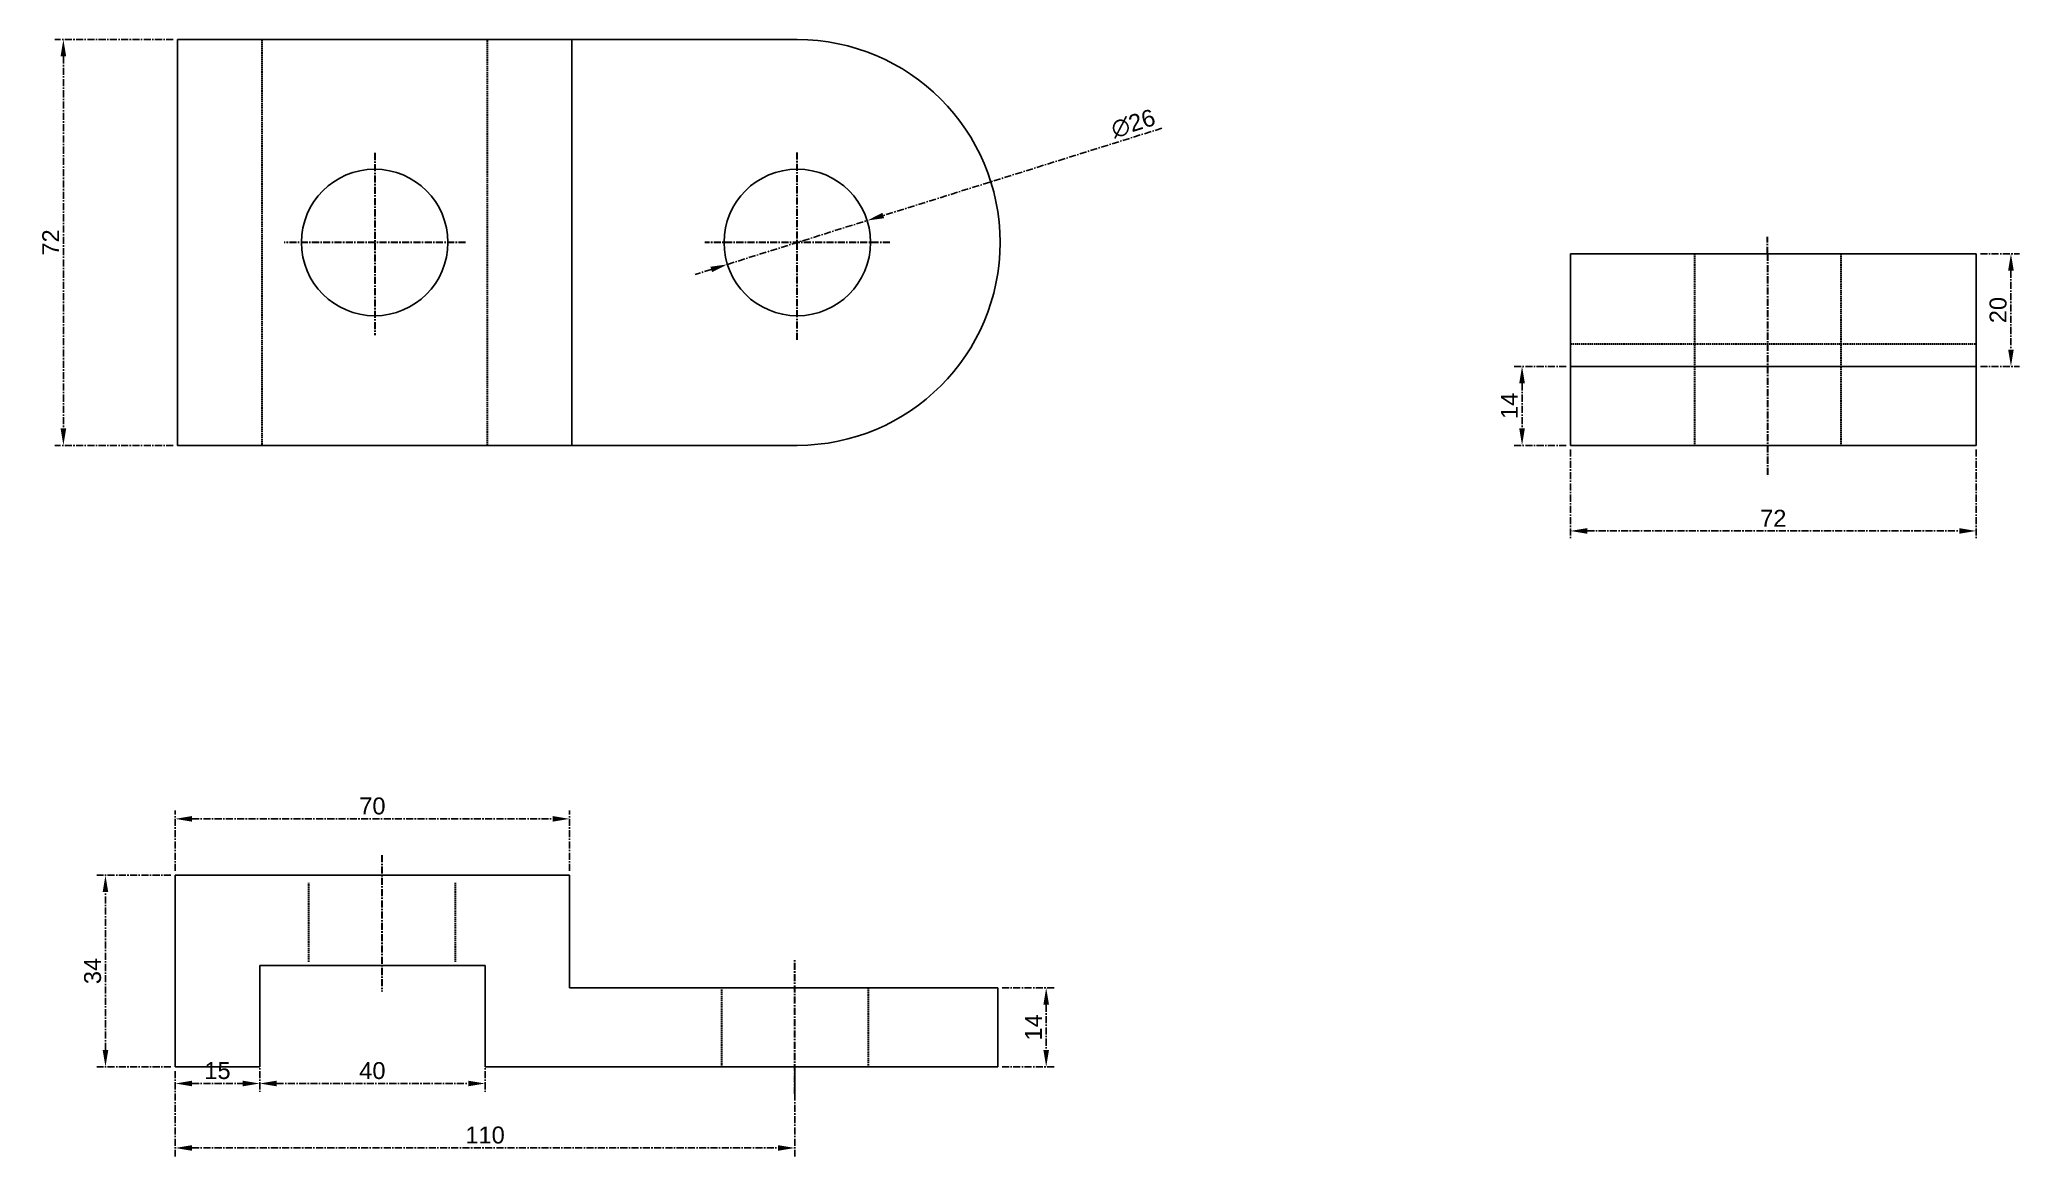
# Model space of a CAD drawing. Header units: millimetres. Extents: x 764 to 1115, y 4788 to 4986.
import ezdxf

# ---------------------------------------------------------------- set-up
doc = ezdxf.new("R2010")
doc.units = ezdxf.units.MM
doc.linetypes.add('CENTER', pattern=[2, 1.25, -0.25, 0.25, -0.25])
doc.linetypes.add('HIDDEN', pattern=[0.375, 0.25, -0.125])
doc.layers.add('centre', color=2, linetype='CENTER', lineweight=30)
doc.layers.add('hidden', color=4, linetype='HIDDEN', lineweight=30)
doc.styles.get("Standard").update_dxf_attribs({"font": 'Arial Unicode MS.ttf'})
doc.dimstyles.new('Decimal-3', dxfattribs={"dimscale": 1.2, "dimtxt": 2.5, "dimasz": 2.5, "dimexe": 1.25, "dimexo": 0.625, "dimtad": 1, "dimtxsty": 'Standard', "dimcen": 2.5, "dimadec": 0, "dimazin": 0, "dimtfac": 1, "dimtmove": 0, "dimatfit": 3, "dimfxl": 1, "dimarcsym": 0})

# ---------------------------------------------------------------- blocks, each defined once
blk = doc.blocks.new('*D5')
at = {"layer": 'centre', "color": 0, "lineweight": -2, "transparency": 16777216}
for p, q in [((963.1, 4970.12), (913.66, 4954.63)), ((885.99, 4945.96), (910.8, 4953.74)), ((883.13, 4945.06), (880.26, 4944.17))]:
    blk.add_line(p, q, dxfattribs=at)
at = {"layer": 'centre', "color": 0, "transparency": 16777216}
for points in [[(913.51, 4955.11), (913.81, 4954.15), (910.8, 4953.74)], [(882.98, 4945.54), (883.28, 4944.59), (885.99, 4945.96)]]:
    blk.add_solid(points, dxfattribs=at)
at = {"layer": 'Defpoints', "color": 0, "transparency": 16777216}
for p in [(910.8, 4953.74), (885.99, 4945.96)]:
    blk.add_point(p, dxfattribs=at)
at = {"layer": 'centre', "color": 0, "transparency": 16777216, "insert": (958.03, 4970.94), "char_height": 3, "attachment_point": 5, "rotation": 17.3987}
blk.add_mtext('∅26', dxfattribs=at)
blk = doc.blocks.new('*D6')
at = {"layer": 'centre', "color": 0, "lineweight": -2, "transparency": 16777216}
for p, q in [((1035.63, 4913.1), (1035.63, 4897.16)), ((1107.63, 4913.1), (1107.63, 4897.16)), ((1038.63, 4898.66), (1104.63, 4898.66))]:
    blk.add_line(p, q, dxfattribs=at)
at = {"layer": 'centre', "color": 0, "transparency": 16777216}
for points in [[(1038.63, 4899.16), (1038.63, 4898.16), (1035.63, 4898.66)], [(1104.63, 4899.16), (1104.63, 4898.16), (1107.63, 4898.66)]]:
    blk.add_solid(points, dxfattribs=at)
at = {"layer": 'Defpoints', "color": 0, "transparency": 16777216}
for p in [(1035.63, 4913.85), (1107.63, 4913.85), (1107.63, 4898.66)]:
    blk.add_point(p, dxfattribs=at)
at = {"layer": 'centre', "color": 0, "transparency": 16777216, "insert": (1071.63, 4900.91), "char_height": 3, "attachment_point": 5}
blk.add_mtext('72', dxfattribs=at)
blk = doc.blocks.new('*D7')
at = {"layer": 'centre', "color": 0, "lineweight": -2, "transparency": 16777216}
for p, q in [((934.74, 4817.57), (944.08, 4817.57)), ((942.58, 4814.57), (942.58, 4806.57)), ((934.74, 4803.57), (944.08, 4803.57))]:
    blk.add_line(p, q, dxfattribs=at)
at = {"layer": 'centre', "color": 0, "transparency": 16777216}
for points in [[(942.08, 4814.57), (943.08, 4814.57), (942.58, 4817.57)], [(942.08, 4806.57), (943.08, 4806.57), (942.58, 4803.57)]]:
    blk.add_solid(points, dxfattribs=at)
at = {"layer": 'Defpoints', "color": 0, "transparency": 16777216}
for p in [(933.99, 4817.57), (933.99, 4803.57), (942.58, 4803.57)]:
    blk.add_point(p, dxfattribs=at)
at = {"layer": 'centre', "color": 0, "transparency": 16777216, "insert": (940.33, 4810.57), "char_height": 3, "attachment_point": 5, "rotation": 90}
blk.add_mtext('14', dxfattribs=at)
blk = doc.blocks.new('*D8')
at = {"layer": 'centre', "color": 0, "lineweight": -2, "transparency": 16777216}
for p, q in [((787.24, 4837.57), (774.11, 4837.57)), ((775.61, 4806.57), (775.61, 4834.57)), ((787.24, 4803.57), (774.11, 4803.57))]:
    blk.add_line(p, q, dxfattribs=at)
at = {"layer": 'centre', "color": 0, "transparency": 16777216}
for points in [[(775.11, 4834.57), (776.11, 4834.57), (775.61, 4837.57)], [(775.11, 4806.57), (776.11, 4806.57), (775.61, 4803.57)]]:
    blk.add_solid(points, dxfattribs=at)
at = {"layer": 'Defpoints', "color": 0, "transparency": 16777216}
for p in [(775.61, 4837.57), (787.99, 4837.57), (787.99, 4803.57)]:
    blk.add_point(p, dxfattribs=at)
at = {"layer": 'centre', "color": 0, "transparency": 16777216, "insert": (773.34, 4820.57), "char_height": 3, "attachment_point": 5, "rotation": 90}
blk.add_mtext('34', dxfattribs=at)
blk = doc.blocks.new('*D9')
at = {"layer": 'centre', "color": 0, "lineweight": -2, "transparency": 16777216}
for p, q in [((787.99, 4838.32), (787.99, 4849.07)), ((790.99, 4847.57), (854.99, 4847.57)), ((857.99, 4838.32), (857.99, 4849.07))]:
    blk.add_line(p, q, dxfattribs=at)
at = {"layer": 'centre', "color": 0, "transparency": 16777216}
for points in [[(790.99, 4848.07), (790.99, 4847.07), (787.99, 4847.57)], [(854.99, 4848.07), (854.99, 4847.07), (857.99, 4847.57)]]:
    blk.add_solid(points, dxfattribs=at)
at = {"layer": 'Defpoints', "color": 0, "transparency": 16777216}
for p in [(857.99, 4847.57), (787.99, 4837.57), (857.99, 4837.57)]:
    blk.add_point(p, dxfattribs=at)
at = {"layer": 'centre', "color": 0, "transparency": 16777216, "insert": (822.99, 4849.84), "char_height": 3, "attachment_point": 5}
blk.add_mtext('70', dxfattribs=at)
blk = doc.blocks.new('*D10')
at = {"layer": 'centre', "color": 0, "lineweight": -2, "transparency": 16777216}
for p, q in [((787.99, 4802.82), (787.99, 4787.67)), ((897.99, 4802.82), (897.99, 4787.67)), ((790.99, 4789.17), (894.99, 4789.17))]:
    blk.add_line(p, q, dxfattribs=at)
at = {"layer": 'centre', "color": 0, "transparency": 16777216}
for points in [[(790.99, 4789.67), (790.99, 4788.67), (787.99, 4789.17)], [(894.99, 4789.67), (894.99, 4788.67), (897.99, 4789.17)]]:
    blk.add_solid(points, dxfattribs=at)
at = {"layer": 'Defpoints', "color": 0, "transparency": 16777216}
for p in [(787.99, 4803.57), (897.99, 4803.57), (897.99, 4789.17)]:
    blk.add_point(p, dxfattribs=at)
at = {"layer": 'centre', "color": 0, "transparency": 16777216, "insert": (842.99, 4791.45), "char_height": 3, "attachment_point": 5}
blk.add_mtext('110', dxfattribs=at)
blk = doc.blocks.new('*D11')
at = {"layer": 'centre', "color": 0, "lineweight": -2, "transparency": 16777216}
for p, q in [((787.65, 4985.85), (766.64, 4985.85)), ((768.14, 4982.85), (768.14, 4916.85)), ((787.65, 4913.85), (766.64, 4913.85))]:
    blk.add_line(p, q, dxfattribs=at)
at = {"layer": 'centre', "color": 0, "transparency": 16777216}
for points in [[(767.64, 4982.85), (768.64, 4982.85), (768.14, 4985.85)], [(767.64, 4916.85), (768.64, 4916.85), (768.14, 4913.85)]]:
    blk.add_solid(points, dxfattribs=at)
at = {"layer": 'Defpoints', "color": 0, "transparency": 16777216}
for p in [(788.4, 4985.85), (768.14, 4913.85), (788.4, 4913.85)]:
    blk.add_point(p, dxfattribs=at)
at = {"layer": 'centre', "color": 0, "transparency": 16777216, "insert": (765.89, 4949.85), "char_height": 3, "attachment_point": 5, "rotation": 90}
blk.add_mtext('72', dxfattribs=at)
blk = doc.blocks.new('*D12')
at = {"layer": 'centre', "color": 0, "lineweight": -2, "transparency": 16777216}
for p, q in [((1034.88, 4927.85), (1025.54, 4927.85)), ((1027.04, 4924.85), (1027.04, 4916.85)), ((1034.88, 4913.85), (1025.54, 4913.85))]:
    blk.add_line(p, q, dxfattribs=at)
at = {"layer": 'centre', "color": 0, "transparency": 16777216}
for points in [[(1026.54, 4924.85), (1027.54, 4924.85), (1027.04, 4927.85)], [(1026.54, 4916.85), (1027.54, 4916.85), (1027.04, 4913.85)]]:
    blk.add_solid(points, dxfattribs=at)
at = {"layer": 'Defpoints', "color": 0, "transparency": 16777216}
for p in [(1035.63, 4927.85), (1027.04, 4913.85), (1035.63, 4913.85)]:
    blk.add_point(p, dxfattribs=at)
at = {"layer": 'centre', "color": 0, "transparency": 16777216, "insert": (1024.79, 4920.85), "char_height": 3, "attachment_point": 5, "rotation": 90}
blk.add_mtext('14', dxfattribs=at)
blk = doc.blocks.new('*D13')
at = {"layer": 'centre', "color": 0, "lineweight": -2, "transparency": 16777216}
for p, q in [((1108.38, 4947.85), (1115.31, 4947.85)), ((1113.81, 4944.85), (1113.81, 4930.85)), ((1108.38, 4927.85), (1115.31, 4927.85))]:
    blk.add_line(p, q, dxfattribs=at)
at = {"layer": 'centre', "color": 0, "transparency": 16777216}
for points in [[(1113.31, 4944.85), (1114.31, 4944.85), (1113.81, 4947.85)], [(1113.31, 4930.85), (1114.31, 4930.85), (1113.81, 4927.85)]]:
    blk.add_solid(points, dxfattribs=at)
at = {"layer": 'Defpoints', "color": 0, "transparency": 16777216}
for p in [(1107.63, 4947.85), (1107.63, 4927.85), (1113.81, 4927.85)]:
    blk.add_point(p, dxfattribs=at)
at = {"layer": 'centre', "color": 0, "transparency": 16777216, "insert": (1111.54, 4937.85), "char_height": 3, "attachment_point": 5, "rotation": 90}
blk.add_mtext('20', dxfattribs=at)
blk = doc.blocks.new('*D14')
at = {"layer": 'centre', "color": 0, "lineweight": -2, "transparency": 16777216}
for p, q in [((802.99, 4820.82), (802.99, 4799.11)), ((842.99, 4820.82), (842.99, 4799.11)), ((805.99, 4800.61), (839.99, 4800.61))]:
    blk.add_line(p, q, dxfattribs=at)
at = {"layer": 'centre', "color": 0, "transparency": 16777216}
for points in [[(805.99, 4801.11), (805.99, 4800.11), (802.99, 4800.61)], [(839.99, 4801.11), (839.99, 4800.11), (842.99, 4800.61)]]:
    blk.add_solid(points, dxfattribs=at)
at = {"layer": 'Defpoints', "color": 0, "transparency": 16777216}
for p in [(802.99, 4821.57), (842.99, 4821.57), (842.99, 4800.61)]:
    blk.add_point(p, dxfattribs=at)
at = {"layer": 'centre', "color": 0, "transparency": 16777216, "insert": (822.99, 4802.88), "char_height": 3, "attachment_point": 5}
blk.add_mtext('40', dxfattribs=at)
blk = doc.blocks.new('*D15')
at = {"layer": 'centre', "color": 0, "lineweight": -2, "transparency": 16777216}
for p, q in [((787.99, 4802.82), (787.99, 4799.11)), ((790.99, 4800.61), (799.99, 4800.61)), ((802.99, 4802.82), (802.99, 4799.11))]:
    blk.add_line(p, q, dxfattribs=at)
at = {"layer": 'centre', "color": 0, "transparency": 16777216}
for points in [[(790.99, 4801.11), (790.99, 4800.11), (787.99, 4800.61)], [(799.99, 4801.11), (799.99, 4800.11), (802.99, 4800.61)]]:
    blk.add_solid(points, dxfattribs=at)
at = {"layer": 'Defpoints', "color": 0, "transparency": 16777216}
for p in [(787.99, 4803.57), (802.99, 4803.57), (802.99, 4800.61)]:
    blk.add_point(p, dxfattribs=at)
at = {"layer": 'centre', "color": 0, "transparency": 16777216, "insert": (795.49, 4802.88), "char_height": 3, "attachment_point": 5}
blk.add_mtext('15', dxfattribs=at)

msp = doc.modelspace()

# ---------------------------------------------------------------- linework, layer by layer
for p, q in [((898.395, 4985.848), (858.395, 4985.848)), ((1035.631, 4913.848), (1035.631, 4947.848)), ((1035.631, 4947.848), (1107.631, 4947.848)), ((1107.631, 4947.848), (1107.631, 4927.848)), ((1107.631, 4927.848), (1035.631, 4927.848)), ((1035.631, 4927.848), (1107.631, 4927.848)), ((1107.631, 4927.848), (1107.631, 4913.848)), ((858.395, 4913.848), (898.395, 4913.848)), ((1107.631, 4913.848), (1035.631, 4913.848)), ((787.987, 4803.567), (787.987, 4837.567)), ((787.987, 4837.567), (857.987, 4837.567)), ((857.987, 4837.567), (857.987, 4817.567)), ((842.987, 4821.567), (802.987, 4821.567)), ((802.987, 4821.567), (802.987, 4803.567)), ((842.987, 4803.567), (842.987, 4821.567)), ((857.987, 4817.567), (933.987, 4817.567)), ((933.987, 4817.567), (933.987, 4803.567)), ((802.987, 4803.567), (787.987, 4803.567)), ((933.987, 4803.567), (842.987, 4803.567))]:
    msp.add_line(p, q)
msp.add_lwpolyline([(788.395, 4985.848), (858.395, 4985.848), (858.395, 4913.848), (788.395, 4913.848)], close=True)
for centre in [(823.395, 4949.848), (898.395, 4949.848)]:
    msp.add_circle(centre, 13)
msp.add_arc((898.395, 4949.848), 36, 270, 90)
at = {"layer": 'centre'}
for p, q in [((823.395, 4965.731), (823.395, 4933.387)), ((898.395, 4932.566), (898.395, 4965.882)), ((839.517, 4949.848), (807.307, 4949.848)), ((914.833, 4949.848), (881.971, 4949.848)), ((1070.631, 4947.848), (1070.631, 4950.848)), ((1070.631, 4947.848), (1070.631, 4908.313)), ((824.684, 4841.112), (824.684, 4816.953)), ((897.987, 4798.777), (897.987, 4822.494))]:
    msp.add_line(p, q, dxfattribs=at)
at = {"layer": 'hidden'}
for p, q in [((803.395, 4985.848), (803.395, 4913.848)), ((843.395, 4913.848), (843.395, 4985.848)), ((1057.631, 4947.848), (1057.631, 4927.848)), ((1083.631, 4947.848), (1083.631, 4927.848)), ((1035.631, 4931.848), (1107.631, 4931.848)), ((1057.631, 4927.848), (1057.631, 4913.848)), ((1083.631, 4927.848), (1083.631, 4913.848)), ((811.684, 4822.213), (811.684, 4836.213)), ((837.684, 4836.213), (837.684, 4822.213)), ((884.987, 4803.567), (884.987, 4817.567)), ((910.987, 4817.567), (910.987, 4803.567))]:
    msp.add_line(p, q, dxfattribs=at)

# ---------------------------------------------------------------- dimensions: what is measured, and where the dimension line sits
at = {"layer": 'centre'}
for base, p1, p2, picture, middle in [((768.14, 4913.848), (788.395, 4985.848), (788.395, 4913.848), '*D11', (765.89, 4949.848)), ((1027.042, 4913.848), (1035.631, 4927.848), (1035.631, 4913.848), '*D12', (1024.792, 4920.848)), ((775.606, 4837.567), (787.987, 4803.567), (787.987, 4837.567), '*D8', (773.336, 4820.567)), ((942.575, 4803.567), (933.987, 4817.567), (933.987, 4803.567), '*D7', (940.325, 4810.567))]:
    dim = msp.add_linear_dim(base=base, p1=p1, p2=p2, angle=90, dimstyle='Decimal-3', dxfattribs=at)
    dim.commit()
    dim.dimension.update_dxf_attribs({"geometry": picture, "text_midpoint": middle})
dim = msp.add_diameter_dim_2p(p1=(885.99, 4945.961), p2=(910.8, 4953.735), dimstyle='Decimal-3', dxfattribs=at)
dim.commit()
dim.dimension.update_dxf_attribs({"geometry": '*D5', "text_midpoint": (958.716, 4968.75), "dimtype": 163})
for p1, p2, distance, picture, middle in [((1107.631, 4947.848), (1107.631, 4927.848), 6.182, '*D13', (1111.542, 4937.848)), ((787.987, 4803.567), (897.987, 4803.567), -14.392, '*D10', (842.987, 4791.445))]:
    dim = msp.add_aligned_dim(p1=p1, p2=p2, distance=distance, dimstyle='Decimal-3', dxfattribs=at)
    dim.commit()
    dim.dimension.update_dxf_attribs({"geometry": picture, "text_midpoint": middle})
for base, p1, p2, picture, middle in [((1107.631, 4898.656), (1035.631, 4913.848), (1107.631, 4913.848), '*D6', (1071.631, 4900.906)), ((857.987, 4847.565), (787.987, 4837.567), (857.987, 4837.567), '*D9', (822.987, 4849.836)), ((842.987, 4800.606), (802.987, 4821.567), (842.987, 4821.567), '*D14', (822.987, 4802.876)), ((802.987, 4800.606), (787.987, 4803.567), (802.987, 4803.567), '*D15', (795.487, 4802.876))]:
    dim = msp.add_linear_dim(base=base, p1=p1, p2=p2, dimstyle='Decimal-3', dxfattribs=at)
    dim.commit()
    dim.dimension.update_dxf_attribs({"geometry": picture, "text_midpoint": middle})

doc.saveas('drawing.dxf')
